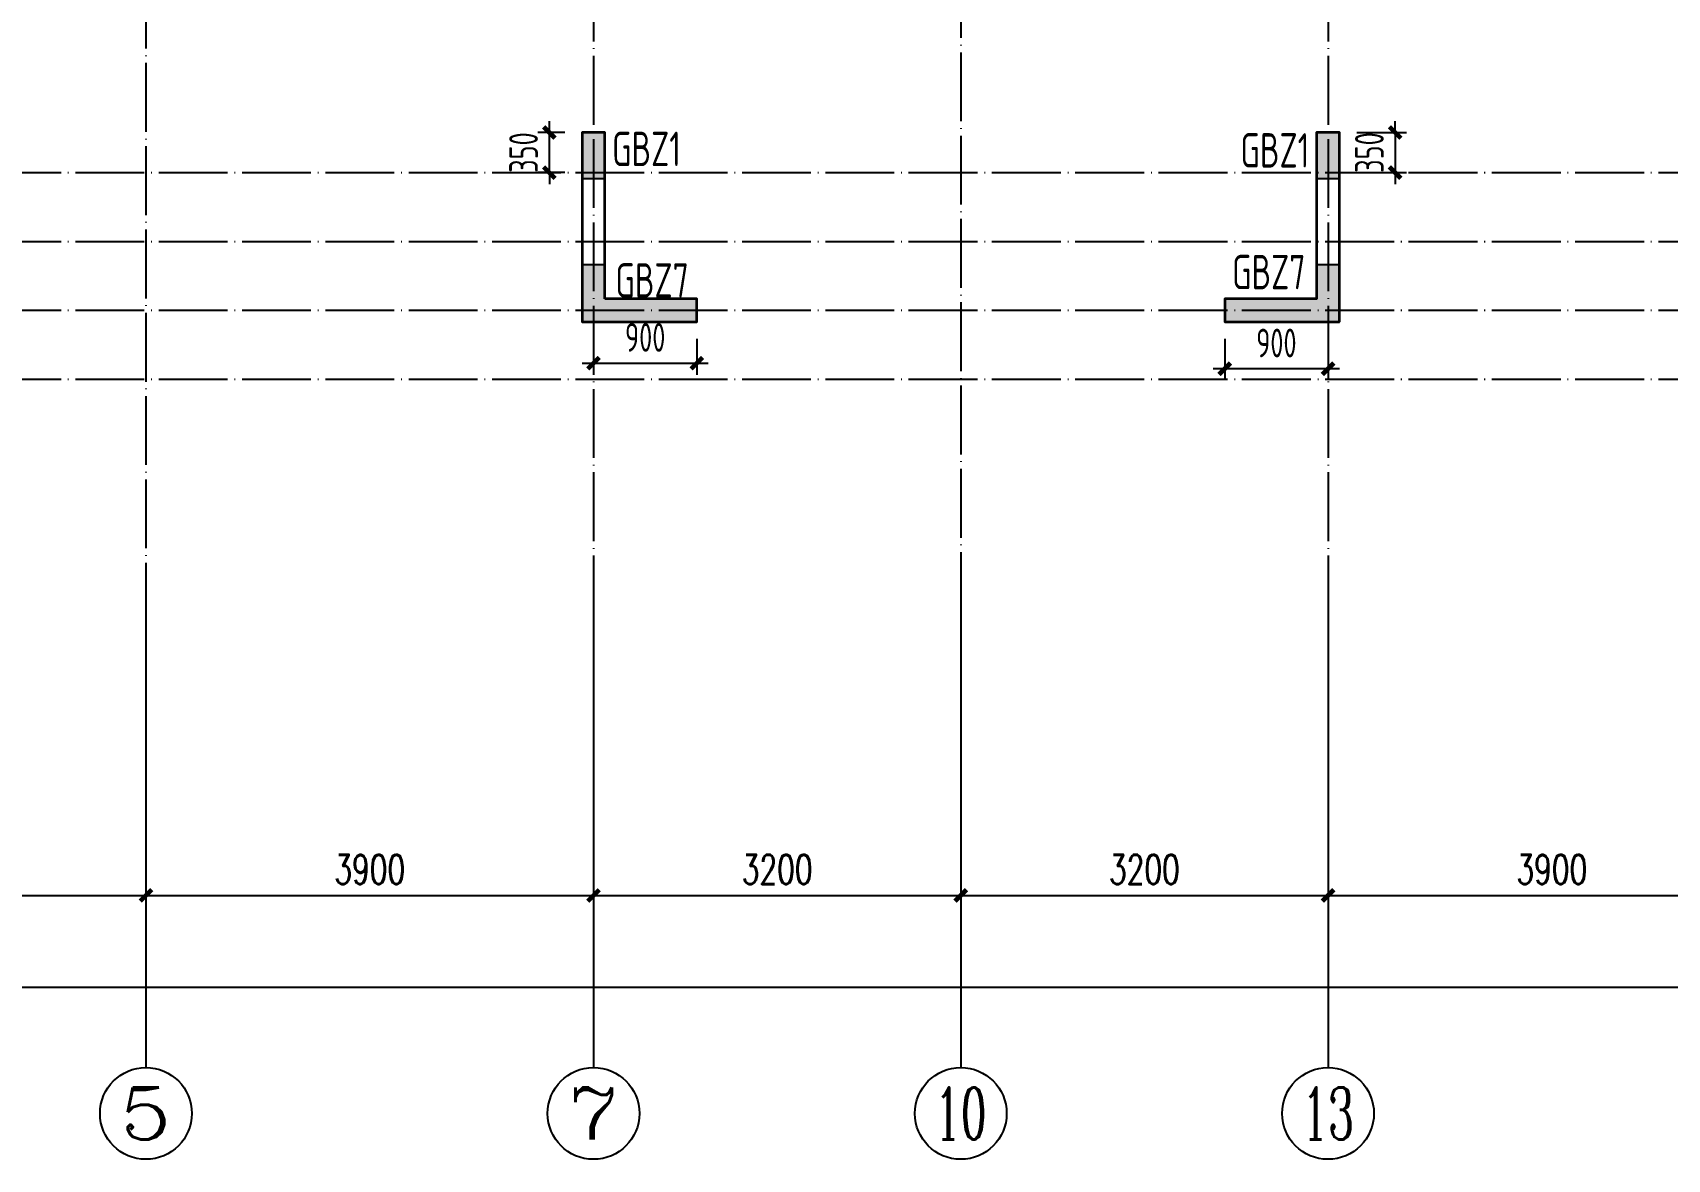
# Model space of a CAD drawing. Extents: x 393367 to 3005760, y 4998 to 826018.
# Drawn here: x 2357448 to 2371691, y 418277 to 428097 of the extents above; entities that cross this region are included whole.
import ezdxf
from ezdxf.enums import TextEntityAlignment as Align

# ---------------------------------------------------------------- set-up
doc = ezdxf.new("R2010")
doc.units = 0
doc.header["$LTSCALE"] = 1000
doc.linetypes.add('DOTE', pattern=[2.42, 2, -0.2, 0.02, -0.2])
doc.layers.get('0').update_dxf_attribs({"linetype": 'CONTINUOUS'})
doc.layers.get('Defpoints').update_dxf_attribs({"linetype": 'CONTINUOUS'})
for name, color, linetype in [('AXIS', 3, 'CONTINUOUS'), ('AXIS_TEXT', 7, 'CONTINUOUS'), ('COLU_HATCH', 251, 'CONTINUOUS'), ('COLU_TH', 5, 'CONTINUOUS'), ('DIM', 3, 'CONTINUOUS'), ('DOTE', 8, 'DOTE'), ('S-砼墙', 150, 'CONTINUOUS'), ('TEXT', 7, 'CONTINUOUS')]:
    doc.layers.add(name, color=color, linetype=linetype)
doc.styles.add('_TCH_AXIS', font='COMPLEX', dxfattribs={"bigfont": 'GBCBIG'})
doc.styles.add('_TCH_DIM_T3', font='SIMPLEX', dxfattribs={"width": 0.705882, "bigfont": 'GBCBIG'})
doc.styles.add('COMPLEX', font='COMPLEX')
doc.styles.add('TSSD_Rein', font='Tssdeng.shx', dxfattribs={"width": 0.7, "bigfont": 'hztxt.shx'})
doc.dimstyles.new('_TCH_ARCH&&100', dxfattribs={"dimtxt": 255, "dimasz": 100, "dimexe": 250, "dimexo": 300, "dimgap": 100, "dimtad": 1, "dimdec": 0, "dimzin": 0, "dimdsep": 46, "dimtxsty": '_TCH_DIM_T3', "dimblk": 'ARCHTICK', "dimcen": 0.09, "dimclrt": 7, "dimazin": 2, "dimtfac": 1, "dimtdec": 0, "dimtix": 1, "dimtmove": 2, "dimatfit": 3, "dimldrblk": 'ARCHTICK', "dimfxl": 1, "dimtolj": 1, "dimtzin": 0, "dimarcsym": 0})
doc.dimstyles.new('TSSD_100_100$0', dxfattribs={"dimtxt": 250, "dimasz": 100, "dimexe": 100, "dimexo": 250, "dimgap": 100, "dimtad": 1, "dimdec": 0, "dimzin": 0, "dimdsep": 46, "dimtxsty": 'TSSD_Rein', "dimblk": 'ARCHTICK', "dimcen": 0, "dimdle": 100, "dimclrt": 7, "dimadec": 0, "dimazin": 0, "dimtfac": 1, "dimtdec": 0, "dimtix": 1, "dimtmove": 2, "dimatfit": 3, "dimldrblk": '_tsdbk', "dimfxl": 1, "dimtolj": 1, "dimtzin": 0, "dimarcsym": 0})

# ---------------------------------------------------------------- blocks, each defined once
blk = doc.blocks.new('_ArchTick')
at = {"color": 0, "linetype": 'ByBlock', "const_width": 0.4}
blk.add_lwpolyline([(-0.5, -0.5), (0.5, 0.5)], dxfattribs=at)
blk = doc.blocks.new('*D425')
at = {"layer": 'AXIS', "color": 0, "lineweight": -2, "transparency": 16777216}
for p, q in [((2355335, 422777), (2355335, 420327)), ((2358435, 422777), (2358435, 420327)), ((2355335, 420577), (2358435, 420577))]:
    blk.add_line(p, q, dxfattribs=at)
at = {"layer": 'Defpoints', "color": 0, "transparency": 16777216}
for p in [(2355335, 423077), (2358435, 423077), (2358435, 420577)]:
    blk.add_point(p, dxfattribs=at)
at = {"layer": 'AXIS', "color": 0, "lineweight": -2, "transparency": 16777216, "xscale": 100, "yscale": 100, "zscale": 100, "rotation": 180}
blk.add_blockref('_ArchTick', (2355335, 420577), dxfattribs=at)
at = {"layer": 'AXIS', "color": 0, "lineweight": -2, "transparency": 16777216, "xscale": 100, "yscale": 100, "zscale": 100}
blk.add_blockref('_ArchTick', (2358435, 420577), dxfattribs=at)
at = {"layer": 'AXIS', "color": 7, "transparency": 16777216, "insert": (2356885, 420804), "char_height": 255, "attachment_point": 5, "style": '_TCH_DIM_T3'}
blk.add_mtext('\\A1;3100', dxfattribs=at)
blk = doc.blocks.new('*D426')
at = {"layer": 'AXIS', "color": 0, "lineweight": -2, "transparency": 16777216}
for p, q in [((2358435, 422777), (2358435, 420327)), ((2362335, 422777), (2362335, 420327)), ((2358435, 420577), (2362335, 420577))]:
    blk.add_line(p, q, dxfattribs=at)
at = {"layer": 'Defpoints', "color": 0, "transparency": 16777216}
for p in [(2358435, 423077), (2362335, 423077), (2362335, 420577)]:
    blk.add_point(p, dxfattribs=at)
at = {"layer": 'AXIS', "color": 0, "lineweight": -2, "transparency": 16777216, "xscale": 100, "yscale": 100, "zscale": 100, "rotation": 180}
blk.add_blockref('_ArchTick', (2358435, 420577), dxfattribs=at)
at = {"layer": 'AXIS', "color": 0, "lineweight": -2, "transparency": 16777216, "xscale": 100, "yscale": 100, "zscale": 100}
blk.add_blockref('_ArchTick', (2362335, 420577), dxfattribs=at)
at = {"layer": 'AXIS', "color": 7, "transparency": 16777216, "insert": (2360385, 420804), "char_height": 255, "attachment_point": 5, "style": '_TCH_DIM_T3'}
blk.add_mtext('\\A1;3900', dxfattribs=at)
blk = doc.blocks.new('*D427')
at = {"layer": 'AXIS', "color": 0, "lineweight": -2, "transparency": 16777216}
for p, q in [((2362335, 422777), (2362335, 420327)), ((2365535, 422777), (2365535, 420327)), ((2362335, 420577), (2365535, 420577))]:
    blk.add_line(p, q, dxfattribs=at)
at = {"layer": 'Defpoints', "color": 0, "transparency": 16777216}
for p in [(2362335, 423077), (2365535, 423077), (2365535, 420577)]:
    blk.add_point(p, dxfattribs=at)
at = {"layer": 'AXIS', "color": 0, "lineweight": -2, "transparency": 16777216, "xscale": 100, "yscale": 100, "zscale": 100, "rotation": 180}
blk.add_blockref('_ArchTick', (2362335, 420577), dxfattribs=at)
at = {"layer": 'AXIS', "color": 0, "lineweight": -2, "transparency": 16777216, "xscale": 100, "yscale": 100, "zscale": 100}
blk.add_blockref('_ArchTick', (2365535, 420577), dxfattribs=at)
at = {"layer": 'AXIS', "color": 7, "transparency": 16777216, "insert": (2363935, 420804), "char_height": 255, "attachment_point": 5, "style": '_TCH_DIM_T3'}
blk.add_mtext('\\A1;3200', dxfattribs=at)
blk = doc.blocks.new('*D428')
at = {"layer": 'AXIS', "color": 0, "lineweight": -2, "transparency": 16777216}
for p, q in [((2365535, 422777), (2365535, 420327)), ((2368735, 422777), (2368735, 420327)), ((2365535, 420577), (2368735, 420577))]:
    blk.add_line(p, q, dxfattribs=at)
at = {"layer": 'Defpoints', "color": 0, "transparency": 16777216}
for p in [(2365535, 423077), (2368735, 423077), (2368735, 420577)]:
    blk.add_point(p, dxfattribs=at)
at = {"layer": 'AXIS', "color": 0, "lineweight": -2, "transparency": 16777216, "xscale": 100, "yscale": 100, "zscale": 100, "rotation": 180}
blk.add_blockref('_ArchTick', (2365535, 420577), dxfattribs=at)
at = {"layer": 'AXIS', "color": 0, "lineweight": -2, "transparency": 16777216, "xscale": 100, "yscale": 100, "zscale": 100}
blk.add_blockref('_ArchTick', (2368735, 420577), dxfattribs=at)
at = {"layer": 'AXIS', "color": 7, "transparency": 16777216, "insert": (2367135, 420804), "char_height": 255, "attachment_point": 5, "style": '_TCH_DIM_T3'}
blk.add_mtext('\\A1;3200', dxfattribs=at)
blk = doc.blocks.new('*D429')
at = {"layer": 'AXIS', "color": 0, "lineweight": -2, "transparency": 16777216}
for p, q in [((2368735, 422777), (2368735, 420327)), ((2372635, 422777), (2372635, 420327)), ((2368735, 420577), (2372635, 420577))]:
    blk.add_line(p, q, dxfattribs=at)
at = {"layer": 'Defpoints', "color": 0, "transparency": 16777216}
for p in [(2368735, 423077), (2372635, 423077), (2372635, 420577)]:
    blk.add_point(p, dxfattribs=at)
at = {"layer": 'AXIS', "color": 0, "lineweight": -2, "transparency": 16777216, "xscale": 100, "yscale": 100, "zscale": 100, "rotation": 180}
blk.add_blockref('_ArchTick', (2368735, 420577), dxfattribs=at)
at = {"layer": 'AXIS', "color": 0, "lineweight": -2, "transparency": 16777216, "xscale": 100, "yscale": 100, "zscale": 100}
blk.add_blockref('_ArchTick', (2372635, 420577), dxfattribs=at)
at = {"layer": 'AXIS', "color": 7, "transparency": 16777216, "insert": (2370685, 420804), "char_height": 255, "attachment_point": 5, "style": '_TCH_DIM_T3'}
blk.add_mtext('\\A1;3900', dxfattribs=at)
blk = doc.blocks.new('*D432')
at = {"layer": 'AXIS', "color": 0, "lineweight": -2, "transparency": 16777216}
for p, q in [((2351735, 422777), (2351735, 419527)), ((2406735, 422777), (2406735, 419527)), ((2351735, 419777), (2406735, 419777))]:
    blk.add_line(p, q, dxfattribs=at)
at = {"layer": 'Defpoints', "color": 0, "transparency": 16777216}
for p in [(2351735, 423077), (2406735, 423077), (2406735, 419777)]:
    blk.add_point(p, dxfattribs=at)
at = {"layer": 'AXIS', "color": 0, "lineweight": -2, "transparency": 16777216, "xscale": 100, "yscale": 100, "zscale": 100, "rotation": 180}
blk.add_blockref('_ArchTick', (2351735, 419777), dxfattribs=at)
at = {"layer": 'AXIS', "color": 0, "lineweight": -2, "transparency": 16777216, "xscale": 100, "yscale": 100, "zscale": 100}
blk.add_blockref('_ArchTick', (2406735, 419777), dxfattribs=at)
at = {"layer": 'AXIS', "color": 7, "transparency": 16777216, "insert": (2379235, 420004), "char_height": 255, "attachment_point": 5, "style": '_TCH_DIM_T3'}
blk.add_mtext('\\A1;55000', dxfattribs=at)
blk = doc.blocks.new('_axiso')
blk.add_circle((0, 0), 0.5)
at = {"layer": 'AXIS_TEXT', "style": 'COMPLEX', "width": 1.041667}
blk.add_attdef('A', text='', height=0.56, dxfattribs=at).set_placement((-0.25, -0.28), (0.25, -0.28), align=Align.FIT)
blk = doc.blocks.new('*D374')
at = {"layer": 'Defpoints', "color": 0, "transparency": 16777216}
for p in [(2361950, 427227), (2362335, 427227), (2362335, 426877)]:
    blk.add_point(p, dxfattribs=at)
at = {"layer": 'DIM', "color": 0, "lineweight": -2, "transparency": 16777216}
for p, q in [((2361950, 427227), (2361950, 427327)), ((2362085, 427227), (2361850, 427227)), ((2361950, 426877), (2361950, 427227)), ((2362085, 426877), (2361850, 426877)), ((2361950, 426877), (2361950, 426777))]:
    blk.add_line(p, q, dxfattribs=at)
at = {"layer": 'DIM', "color": 0, "lineweight": -2, "transparency": 16777216, "xscale": 100, "yscale": 100, "zscale": 100}
for p, rotation in [((2361950, 427227), 270), ((2361950, 426877), 90)]:
    blk.add_blockref('_ArchTick', p, dxfattribs=dict(at, rotation=rotation))
at = {"layer": 'DIM', "color": 7, "transparency": 16777216, "insert": (2361725, 427052), "char_height": 250, "attachment_point": 5, "rotation": 90, "style": 'TSSD_Rein'}
blk.add_mtext('\\A1;350', dxfattribs=at)
blk = doc.blocks.new('_tsdbk')
blk.add_line((-1, 0), (0, 0))
at = {"const_width": 0.5}
blk.add_lwpolyline([(-0.7, -0.7), (0.7, 0.7)], dxfattribs=at)
blk = doc.blocks.new('*D352')
at = {"layer": 'Defpoints', "color": 0, "transparency": 16777216}
for p in [(2362335, 425677), (2363235, 425677), (2363235, 425216)]:
    blk.add_point(p, dxfattribs=at)
at = {"layer": 'DIM', "color": 0, "lineweight": -2, "transparency": 16777216}
for p, q in [((2362335, 425427), (2362335, 425116)), ((2363235, 425427), (2363235, 425116)), ((2362235, 425216), (2363335, 425216))]:
    blk.add_line(p, q, dxfattribs=at)
at = {"layer": 'DIM', "color": 0, "lineweight": -2, "transparency": 16777216, "xscale": 100, "yscale": 100, "zscale": 100, "rotation": 180}
blk.add_blockref('_ArchTick', (2362335, 425216), dxfattribs=at)
at = {"layer": 'DIM', "color": 0, "lineweight": -2, "transparency": 16777216, "xscale": 100, "yscale": 100, "zscale": 100}
blk.add_blockref('_ArchTick', (2363235, 425216), dxfattribs=at)
at = {"layer": 'DIM', "color": 7, "transparency": 16777216, "insert": (2362785, 425441), "char_height": 250, "attachment_point": 5, "style": 'TSSD_Rein'}
blk.add_mtext('\\A1;900', dxfattribs=at)
blk = doc.blocks.new('*D353')
at = {"layer": 'Defpoints', "color": 0, "transparency": 16777216}
for p in [(2367835, 425677), (2368735, 425677), (2367835, 425167)]:
    blk.add_point(p, dxfattribs=at)
at = {"layer": 'DIM', "color": 0, "lineweight": -2, "transparency": 16777216}
for p, q in [((2367835, 425427), (2367835, 425067)), ((2368735, 425427), (2368735, 425067)), ((2368835, 425167), (2367735, 425167))]:
    blk.add_line(p, q, dxfattribs=at)
at = {"layer": 'DIM', "color": 0, "lineweight": -2, "transparency": 16777216, "xscale": 100, "yscale": 100, "zscale": 100, "rotation": 180}
blk.add_blockref('_ArchTick', (2367835, 425167), dxfattribs=at)
at = {"layer": 'DIM', "color": 0, "lineweight": -2, "transparency": 16777216, "xscale": 100, "yscale": 100, "zscale": 100}
blk.add_blockref('_ArchTick', (2368735, 425167), dxfattribs=at)
at = {"layer": 'DIM', "color": 7, "transparency": 16777216, "insert": (2368285, 425392), "char_height": 250, "attachment_point": 5, "style": 'TSSD_Rein'}
blk.add_mtext('\\A1;900', dxfattribs=at)
blk = doc.blocks.new('*D354')
at = {"layer": 'Defpoints', "color": 0, "transparency": 16777216}
for p in [(2368735, 427227), (2368735, 426877), (2369320, 426877)]:
    blk.add_point(p, dxfattribs=at)
at = {"layer": 'DIM', "color": 0, "lineweight": -2, "transparency": 16777216}
for p, q in [((2369320, 427227), (2369320, 427327)), ((2368985, 427227), (2369420, 427227)), ((2369320, 427227), (2369320, 426877)), ((2368985, 426877), (2369420, 426877)), ((2369320, 426877), (2369320, 426777))]:
    blk.add_line(p, q, dxfattribs=at)
at = {"layer": 'DIM', "color": 0, "lineweight": -2, "transparency": 16777216, "xscale": 100, "yscale": 100, "zscale": 100}
for p, rotation in [((2369320, 427227), 270), ((2369320, 426877), 90)]:
    blk.add_blockref('_ArchTick', p, dxfattribs=dict(at, rotation=rotation))
at = {"layer": 'DIM', "color": 7, "transparency": 16777216, "insert": (2369095, 427052), "char_height": 250, "attachment_point": 5, "rotation": 90, "style": 'TSSD_Rein'}
blk.add_mtext('\\A1;350', dxfattribs=at)

msp = doc.modelspace()

# ---------------------------------------------------------------- hatches: boundary and pattern name
at = {"layer": 'COLU_HATCH'}
for points in [[(2362434.76093, 427226.99054), (2362234.76093, 427226.99054), (2362234.76093, 426826.99054), (2362434.76093, 426826.99054)], [(2368834.95428, 426826.99054), (2368834.95428, 427226.99054), (2368634.95428, 427226.99054), (2368634.95428, 426826.99054)], [(2362434.76093, 425776.9906), (2363234.75942, 425776.9906), (2363234.75942, 425576.9906), (2362234.76093, 425576.9906), (2362234.76093, 426076.9906), (2362434.76093, 426076.9906)], [(2368634.95428, 425776.9906), (2368634.95428, 426076.9906), (2368834.95428, 426076.9906), (2368834.95428, 425576.9906), (2367834.95579, 425576.9906), (2367834.95579, 425776.9906)]]:
    msp.add_hatch(color=256, dxfattribs=at).paths.add_polyline_path(points)

# ---------------------------------------------------------------- linework, layer by layer
at = {"layer": 'AXIS'}
for p, q in [((2358434.75935, 423076.98994), (2358434.75935, 419076.98994)), ((2362334.75935, 423076.98994), (2362334.75935, 419076.98994)), ((2365534.75935, 423076.98994), (2365534.75935, 419076.98994)), ((2368734.75935, 423076.98994), (2368734.75935, 419076.98994))]:
    msp.add_line(p, q, dxfattribs=at)
at = {"layer": 'COLU_TH'}
for points in [[(2362434.76093, 427226.99054), (2362234.76093, 427226.99054), (2362234.76093, 426826.99054), (2362434.76093, 426826.99054)], [(2368834.95428, 426826.99054), (2368834.95428, 427226.99054), (2368634.95428, 427226.99054), (2368634.95428, 426826.99054)], [(2362434.76093, 425776.9906), (2363234.75942, 425776.9906), (2363234.75942, 425576.9906), (2362234.76093, 425576.9906), (2362234.76093, 426076.9906), (2362434.76093, 426076.9906)], [(2368634.95428, 425776.9906), (2368634.95428, 426076.9906), (2368834.95428, 426076.9906), (2368834.95428, 425576.9906), (2367834.95579, 425576.9906), (2367834.95579, 425776.9906)]]:
    msp.add_lwpolyline(points, close=True, dxfattribs=at)
at = {"layer": 'DOTE', "linetype": 'DOTE', "ltscale": 0.3}
for p, q in [((2358434.75935, 441626.98994), (2358434.75935, 423076.98994)), ((2362334.75935, 432976.98994), (2362334.75935, 423076.98994)), ((2368734.75935, 432976.98994), (2368734.75935, 423076.98994)), ((2365534.75935, 429376.98994), (2365534.75935, 423076.98994)), ((2349834.75935, 426876.98994), (2408634.75935, 426876.98994)), ((2349834.75935, 426276.98994), (2408634.75935, 426276.98994)), ((2349834.75935, 425676.98994), (2408634.75935, 425676.98994)), ((2349834.75935, 425076.98994), (2408634.75935, 425076.98994))]:
    msp.add_line(p, q, dxfattribs=at)
at = {"layer": 'S-砼墙', "color": 150, "lineweight": 35}
for points in [[(2362434.76093, 425776.9906), (2362434.76093, 427226.99054), (2362234.76093, 427226.99054), (2362234.76093, 425576.9906), (2363234.75942, 425576.9906), (2363234.75942, 425776.9906)], [(2368834.95428, 425576.9906), (2368834.95428, 427226.99054), (2368634.95428, 427226.99054), (2368634.95428, 425776.9906), (2367834.95579, 425776.9906), (2367834.95579, 425576.9906)]]:
    msp.add_lwpolyline(points, close=True, dxfattribs=at)

# ---------------------------------------------------------------- block references
at = {"layer": 'AXIS'}
ref = msp.add_blockref('_axiso', (2358434.75935, 418676.98994), dxfattribs=dict(at, xscale=800, yscale=800, zscale=800))
ref.add_attrib('A', '5', dxfattribs={"layer": 'AXIS_TEXT', "height": 452.54834, "style": '_TCH_AXIS', "width": 1.5}).set_placement((2358208.48518, 418450.71577), (2358661.03352, 418450.71577), align=Align.FIT)
ref = msp.add_blockref('_axiso', (2362334.75935, 418676.98994), dxfattribs=dict(at, xscale=800, yscale=800, zscale=800))
ref.add_attrib('A', '7', dxfattribs={"layer": 'AXIS_TEXT', "height": 452.54834, "style": '_TCH_AXIS', "width": 1.5}).set_placement((2362108.48518, 418450.71577), (2362561.03352, 418450.71577), align=Align.FIT)
ref = msp.add_blockref('_axiso', (2365534.75935, 418676.98994), dxfattribs=dict(at, xscale=800, yscale=800, zscale=800))
ref.add_attrib('A', '10', dxfattribs={"layer": 'AXIS_TEXT', "height": 452.54834, "style": '_TCH_AXIS', "width": 0.724138}).set_placement((2365308.48518, 418450.71577), (2365761.03352, 418450.71577), align=Align.FIT)
ref = msp.add_blockref('_axiso', (2368734.75935, 418676.98994), dxfattribs=dict(at, xscale=800, yscale=800, zscale=800))
ref.add_attrib('A', '13', dxfattribs={"layer": 'AXIS_TEXT', "height": 452.54834, "style": '_TCH_AXIS', "width": 0.724138}).set_placement((2368508.48518, 418450.71577), (2368961.03352, 418450.71577), align=Align.FIT)

# ---------------------------------------------------------------- texts
at = {"layer": 'TEXT', "color": 30, "style": 'TSSD_Rein', "width": 0.7}
for s, p in [('GBZ1', (2362496.0115, 426934.04216)), ('GBZ1', (2367971.32285, 426921.52853)), ('GBZ7', (2367898.5554, 425860.39362)), ('GBZ7', (2362525.15672, 425787.63547))]:
    msp.add_text(s, height=300, dxfattribs=at).set_placement(p)

# ---------------------------------------------------------------- dimensions: what is measured, and where the dimension line sits
at = {"layer": 'AXIS'}
for p1, p2, distance, picture, middle in [((2351734.75935, 423076.98994), (2406734.75935, 423076.98994), -3300, '*D432', (2379234.75935, 420004.48994)), ((2355334.75935, 423076.98994), (2358434.75935, 423076.98994), -2500, '*D425', (2356884.75935, 420804.48994)), ((2358434.75935, 423076.98994), (2362334.75935, 423076.98994), -2500, '*D426', (2360384.75935, 420804.48994)), ((2362334.75935, 423076.98994), (2365534.75935, 423076.98994), -2500, '*D427', (2363934.75935, 420804.48994)), ((2365534.75935, 423076.98994), (2368734.75935, 423076.98994), -2500, '*D428', (2367134.75935, 420804.48994)), ((2368734.75935, 423076.98994), (2372634.75935, 423076.98994), -2500, '*D429', (2370684.75935, 420804.48994))]:
    dim = msp.add_aligned_dim(p1=p1, p2=p2, distance=distance, dimstyle='_TCH_ARCH&&100', dxfattribs=at)
    dim.commit()
    dim.dimension.update_dxf_attribs({"geometry": picture, "text_midpoint": middle})
at = {"layer": 'DIM'}
for base, p1, p2, picture, middle in [((2361949.88328, 427226.99054), (2362334.75935, 426876.98994), (2362334.75935, 427226.99054), '*D374', (2361724.88328, 427051.99024)), ((2369320.4129, 426876.98994), (2368734.75935, 427226.99054), (2368734.75935, 426876.98994), '*D354', (2369095.4129, 427051.99024))]:
    dim = msp.add_linear_dim(base=base, p1=p1, p2=p2, angle=90, dimstyle='TSSD_100_100$0', dxfattribs=at)
    dim.commit()
    dim.dimension.update_dxf_attribs({"geometry": picture, "text_midpoint": middle})
for base, p1, p2, picture, middle in [((2363234.75942, 425216.1121), (2362334.75935, 425676.98994), (2363234.75942, 425676.98994), '*D352', (2362784.75939, 425441.1121)), ((2367834.95579, 425167.28438), (2368734.75935, 425676.98994), (2367834.95579, 425676.98994), '*D353', (2368284.85757, 425392.28438))]:
    dim = msp.add_linear_dim(base=base, p1=p1, p2=p2, dimstyle='TSSD_100_100$0', dxfattribs=at)
    dim.commit()
    dim.dimension.update_dxf_attribs({"geometry": picture, "text_midpoint": middle})

doc.saveas('drawing.dxf')
